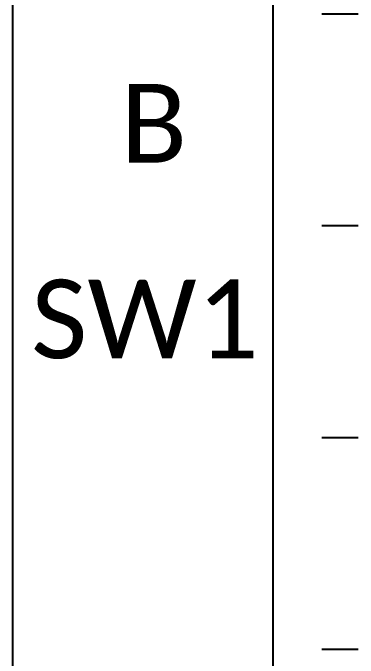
# Model space of a CAD drawing. Header units: millimetres. Extents: x 11355 to 11505, y 8083 to 8171.
# Drawn here: x 11480.05 to 11482.89, y 8143.05 to 8148.38 of the extents above; entities that cross this region are included whole.
import ezdxf

# ---------------------------------------------------------------- set-up
doc = ezdxf.new("R2010")
doc.units = ezdxf.units.MM
doc.layers.add('Rack - Base 45U', color=7, linetype='Continuous')
doc.layers.add('Textos - Ref. Unidades', color=7, linetype='Continuous')
doc.styles.add('Calibri', font='calibri.ttf')

# ---------------------------------------------------------------- blocks, each defined once
blk = doc.blocks.new('Rack 45U')
at = {"layer": 'Rack - Base 45U'}
for p, q in [((2304.1646, 1370.153), (2304.1646, 1455.2711)), ((2306.3128, 1370.153), (2306.3128, 1454.6111)), ((2306.7128, 1435.9391), (2307.0128, 1435.9391)), ((2306.7128, 1434.1891), (2307.0128, 1434.1891)), ((2306.7128, 1432.4391), (2307.0128, 1432.4391)), ((2306.7128, 1430.6891), (2307.0128, 1430.6891))]:
    blk.add_line(p, q, dxfattribs=at)

msp = doc.modelspace()

# ---------------------------------------------------------------- block references
at = {"layer": 'Rack - Base 45U'}
msp.add_blockref('Rack 45U', (9175.8806, 6712.4345), dxfattribs=at)

# ---------------------------------------------------------------- texts
at = {"layer": 'Textos - Ref. Unidades', "char_height": 0.65, "attachment_point": 1, "style": 'Calibri'}
for s, insert in [('B', (11480.9316, 8147.7936)), ('SW1', (11480.1945, 8146.1767))]:
    msp.add_mtext_dynamic_manual_height_columns(s, width=0.537396, gutter_width=75, heights=[0], dxfattribs=dict(at, insert=insert))

doc.saveas('drawing.dxf')
